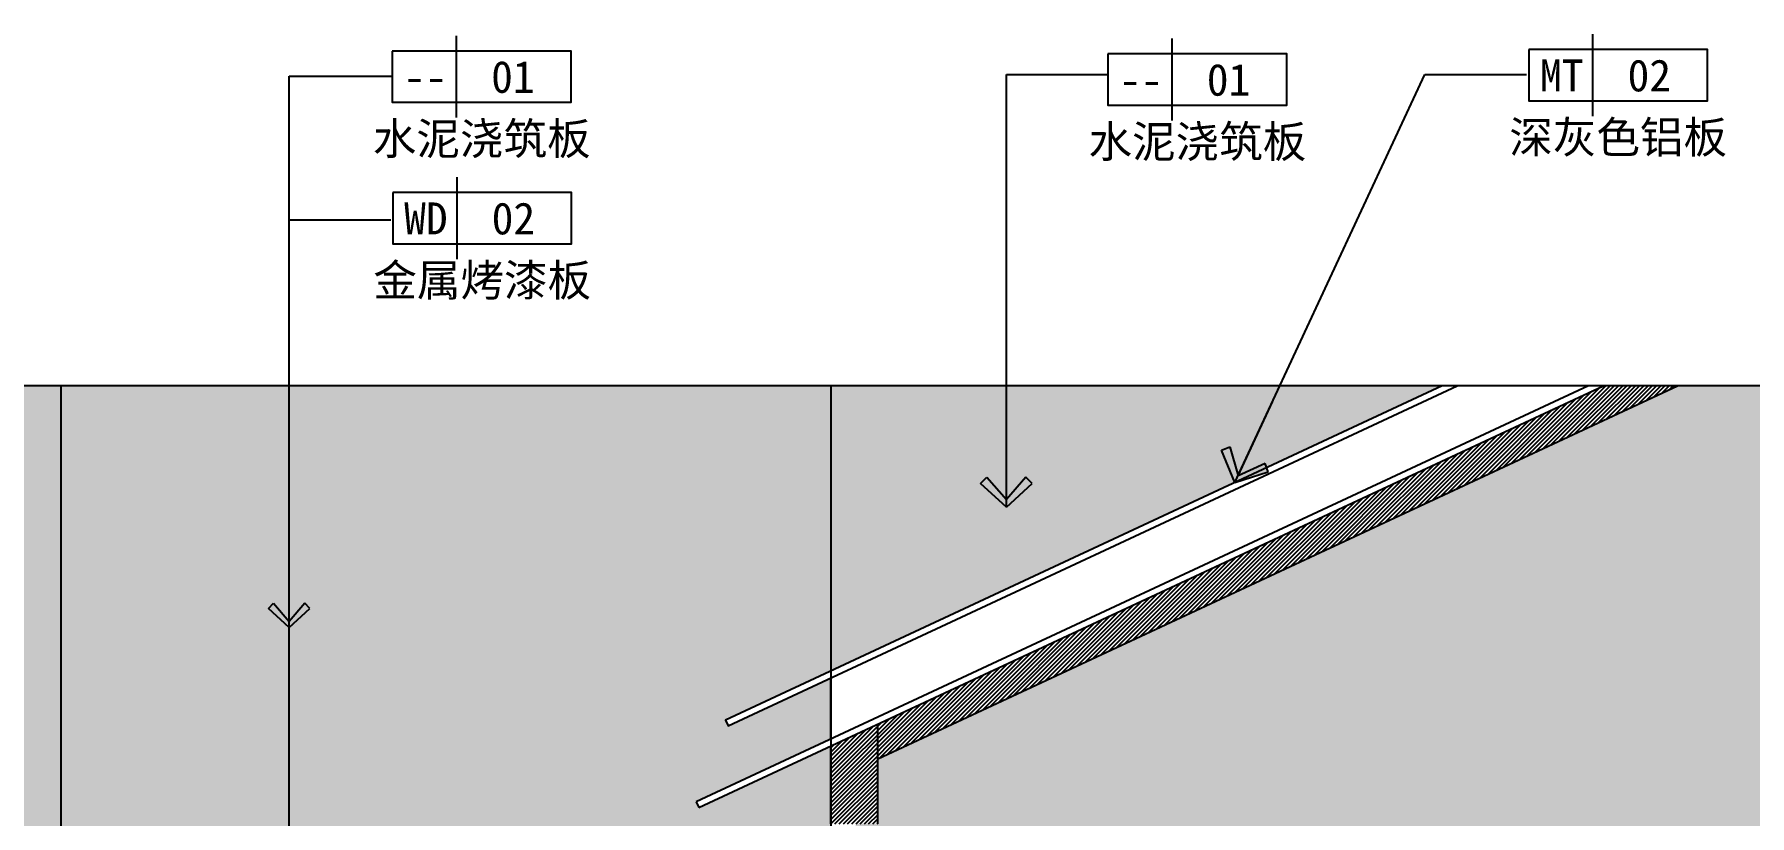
# Model space of a CAD drawing. Header units: millimetres. Extents: x 5625199 to 7433318, y -3316392 to -2552493.
# Drawn here: x 6406973 to 6412456, y -2673897 to -2671400 of the extents above; entities that cross this region are included whole.
import ezdxf
from ezdxf.enums import TextEntityAlignment as Align

# ---------------------------------------------------------------- set-up
doc = ezdxf.new("R2010")
doc.units = ezdxf.units.MM
doc.layers.add('155', color=155, linetype='Continuous')
doc.layers.add('DIM', color=7, linetype='Continuous')
doc.styles.add('03.YBC-宋体2.5', font='', dxfattribs={"width": 0.8, "height": 2.5})
doc.styles.add('标注-尺寸', font='simplex.shx', dxfattribs={"width": 0.7})
doc.styles.get('03.YBC-宋体2.5').set_extended_font_data('SimSun')
doc.dimstyles.new('90', dxfattribs={"dimscale": 0.9, "dimtxt": 150, "dimasz": 50, "dimexe": 120, "dimexo": 150, "dimgap": 30, "dimtad": 1, "dimdec": 0, "dimrnd": 5, "dimdsep": 46, "dimtxsty": '标注-尺寸', "dimblk": 'ARCHTICK', "dimcen": 0.2, "dimclrd": 8, "dimclre": 8, "dimclrt": 2, "dimadec": 0, "dimazin": 0, "dimtfac": 1, "dimtdec": 0, "dimtmove": 2, "dimatfit": 3, "dimldrblk": 'ccccc', "dimfxl": 300, "dimfxlon": 1, "dimtolj": 1, "dimtzin": 0, "dimarcsym": 0})
doc.dimstyles.new('副本 100', dxfattribs={"dimscale": 0.8, "dimtxt": 180, "dimasz": 70, "dimexe": 80, "dimexo": 100, "dimgap": 30, "dimtad": 1, "dimdec": 0, "dimrnd": 5, "dimdsep": 46, "dimtxsty": '标注-尺寸', "dimblk": 'ARCHTICK', "dimcen": 0.2, "dimdle": 5, "dimclrd": 8, "dimclre": 8, "dimclrt": 2, "dimadec": 0, "dimazin": 0, "dimtfac": 1, "dimtdec": 0, "dimtmove": 2, "dimatfit": 3, "dimldrblk": 'ccccc', "dimfxl": 300, "dimfxlon": 1, "dimtolj": 1, "dimtzin": 0, "dimarcsym": 0})
pattern_1 = [(0, (273402.825, -417409.755), (9.525, 19.05), [0, -19.05])]

# ---------------------------------------------------------------- blocks, each defined once
blk = doc.blocks.new('_ArchTick')
at = {"color": 0, "linetype": 'ByBlock', "const_width": 0.4}
blk.add_lwpolyline([(-0.5, -0.5), (0.5, 0.5)], dxfattribs=at)
blk = doc.blocks.new('ccccc')
h = blk.add_hatch(color=44)
h.dxf.hatch_style = 1
h.paths.add_polyline_path([(-1.713, -1.115), (-1.349, -1.475), (0, 0), (-1.349, 1.475), (-1.713, 1.115), (-0.424, 0)])
at = {"color": 44}
for p, q in [((-1.349, 1.475), (-1.713, 1.115)), ((-1.713, 1.115), (-0.424, 0)), ((0, 0), (-1.349, 1.475)), ((-0.424, 0), (-5.067, 0)), ((-1.713, -1.115), (-0.424, 0)), ((0, 0), (-1.349, -1.475)), ((-1.349, -1.475), (-1.713, -1.115))]:
    blk.add_line(p, q, dxfattribs=at)
blk = doc.blocks.new('*U617')
at = {"color": 50}
blk.add_line((-9, 3.2), (-9, -3.2), dxfattribs=at)
at = {"color": 150}
blk.add_lwpolyline([(-14, 2), (-14, -2), (0, -2), (0, 2)], close=True, dxfattribs=at)
at = {"color": 50, "style": '03.YBC-宋体2.5', "flags": 8}
for tag, p in [('PT', (-11.41, -0.02)), ('01', (-4.56, -0.02)), ('材料名称', (-7, -4.85))]:
    blk.add_attdef(tag, text='', height=2.5, dxfattribs=at).set_placement(p, align=Align.MIDDLE_CENTER)
blk = doc.blocks.new('*U822')
at = {"color": 50}
blk.add_line((-9, 3.2), (-9, -3.2), dxfattribs=at)
at = {"color": 150}
blk.add_lwpolyline([(-14, 2), (-14, -2), (0, -2), (0, 2)], close=True, dxfattribs=at)
at = {"color": 50, "style": '03.YBC-宋体2.5', "flags": 8}
for tag, p in [('PT', (-11.41, -0.02)), ('01', (-4.56, -0.02)), ('材料名称', (-7, -4.85))]:
    blk.add_attdef(tag, text='', height=2.5, dxfattribs=at).set_placement(p, align=Align.MIDDLE_CENTER)
blk = doc.blocks.new('*U611')
at = {"color": 50}
blk.add_line((-9, 3.2), (-9, -3.2), dxfattribs=at)
at = {"color": 150}
blk.add_lwpolyline([(-14, 2), (-14, -2), (0, -2), (0, 2)], close=True, dxfattribs=at)
at = {"color": 50, "style": '03.YBC-宋体2.5', "flags": 8}
for tag, p in [('PT', (-11.41, -0.02)), ('01', (-4.56, -0.02)), ('材料名称', (-7, -4.85))]:
    blk.add_attdef(tag, text='', height=2.5, dxfattribs=at).set_placement(p, align=Align.MIDDLE_CENTER)

msp = doc.modelspace()

# ---------------------------------------------------------------- hatches: boundary and pattern name
at = {"layer": '155', "ltscale": 500}
h = msp.add_hatch(dxfattribs=at)
h.set_pattern_fill('DOTS', color=250, scale=12)
h.set_pattern_definition(pattern_1)
h.paths.add_polyline_path([(6395208.44, -2676522.72), (6395360.25, -2676522.72), (6395360.25, -2675322.72), (6399160.25, -2675322.72), (6399160.25, -2676522.72), (6399353.73, -2676522.72), (6399353.73, -2672522.72), (6395208.44, -2672522.72)])
h.paths.add_polyline_path([(6395058.44, -2676522.72), (6395208.44, -2676522.72), (6395208.44, -2672522.72), (6395058.44, -2672522.72)])
h.paths.add_polyline_path([(6399353.73, -2676522.72), (6399503.73, -2676522.72), (6399503.73, -2672522.72), (6399353.73, -2672522.72)])
h.paths.add_polyline_path([(6401903.73, -2676522.72), (6402053.73, -2676522.72), (6402053.73, -2672522.72), (6401903.73, -2672522.72)])
h.paths.add_polyline_path([(6402053.73, -2676522.72), (6402184.7, -2676522.72), (6402184.7, -2675322.72), (6405984.7, -2675322.72), (6405984.7, -2676522.72), (6406157.34, -2676522.72), (6406157.34, -2672522.72), (6402053.73, -2672522.72)])
h.paths.add_polyline_path([(6406907.34, -2676522.72), (6407057.34, -2676522.72), (6407057.34, -2672522.72), (6406907.34, -2672522.72)])
h.paths.add_polyline_path([(6406157.34, -2676522.72), (6406307.34, -2676522.72), (6406307.34, -2672522.72), (6406157.34, -2672522.72)])
h.paths.add_polyline_path([(6409518.47, -2673434.13), (6411473, -2672522.72), (6409518.47, -2672522.72)])
h.paths.add_polyline_path([(6397288.44, -2674592.72), (6397288.44, -2674102.72), (6397778.44, -2674102.72), (6397778.44, -2674592.72)], flags=16)
h.paths.add_polyline_path([(6396538.44, -2674592.72), (6396538.44, -2674102.72), (6397028.44, -2674102.72), (6397028.44, -2674592.72)], flags=16)
h.paths.add_polyline_path([(6395788.44, -2674592.72), (6395788.44, -2674102.72), (6396278.44, -2674102.72), (6396278.44, -2674592.72)], flags=16)
h.paths.add_polyline_path([(6397308.44, -2674572.72), (6397308.44, -2674122.72), (6397758.44, -2674122.72), (6397758.44, -2674572.72)], flags=0)
h.paths.add_polyline_path([(6396558.44, -2674572.72), (6396558.44, -2674122.72), (6397008.44, -2674122.72), (6397008.44, -2674572.72)], flags=0)
h.paths.add_polyline_path([(6395808.44, -2674572.72), (6395808.44, -2674122.72), (6396258.44, -2674122.72), (6396258.44, -2674572.72)], flags=0)
h = msp.add_hatch(dxfattribs=at)
h.set_pattern_fill('DOTS', color=250, scale=12)
h.set_pattern_definition(pattern_1)
h.paths.add_polyline_path([(6409274.97, -2676522.72), (6409518.47, -2676522.72), (6409518.58, -2676422.72), (6409518.58, -2676402.72), (6409518.58, -2676372.72), (6409518.58, -2673922.72), (6409518.58, -2673674.27), (6409097.03, -2673870.85), (6409088.58, -2673852.72), (6409518.58, -2673652.21), (6409518.47, -2673456.2), (6409190.49, -2673609.14), (6409182.03, -2673591.02), (6409518.47, -2673434.13), (6409518.47, -2672522.72), (6407057.34, -2672522.72), (6407057.34, -2676522.72), (6407274.97, -2676522.72), (6407274.97, -2675322.72), (6409274.97, -2675322.72)])
h = msp.add_hatch(dxfattribs=at)
h.set_pattern_fill('ANSI31', color=250, scale=3)
h.set_pattern_definition([(45, (273402.825, -417409.755), (-6.735192091, 6.735192091), [])])
h.paths.add_polyline_path([(6409668.58, -2673714.67), (6412224.72, -2672522.72), (6411988.1, -2672522.72), (6409668.58, -2673604.33)])
h.paths.add_polyline_path([(6409518.58, -2673922.72), (6409558.58, -2673922.72), (6409598.58, -2673922.72), (6409668.58, -2673922.72), (6409668.58, -2673714.67), (6409668.58, -2673604.33), (6409518.58, -2673674.27)])
h = msp.add_hatch(dxfattribs=at)
h.set_pattern_fill('CONC', color=250, scale=8)
h.set_pattern_definition([(0, (273595.86, -417279.7), (0, 203.2), [0, -203.2]), (0, (273597.9, -417350.83), (0, 203.2), [0, -203.2]), (0, (273604, -417241.1), (0, 203.2), [0, -203.2]), (338.1986, (273498.33, -417304.09), (609.60005548, -203.19998181), [21.8852496, -1072.3802784]), (216.8699, (273518.65, -417312.22), (609.5999833, 406.40002505), [10.16, -1005.84]), (130.6013, (273510.52, -417318.315), (1016.000085595, -1219.19980049), [18.734024, -1854.677317]), (206.5651, (273443.465, -417342.7), (-203.1998289, -203.2002661), [4.543755, -449.8252624]), (326.3099, (273439.4, -417344.73), (406.39991014, -203.20027117), [7.326579, -725.321587]), (108.4349, (273445.497, -417348.795), (-203.19967553, 406.4000883), [6.4257936, -636.149096]), (225, (273573.51, -417363.02), (-6e-14, -203.200063), [8.620963, -278.7471184]), (0, (273567.42, -417369.12), (203.2, 203.2), [12.192, -191.008]), (135, (273579.61, -417369.12), (-203.200065, 1e-14), [8.62096, -278.7471184]), (251.5651, (273549.13, -417232.97), (203.199675, 406.40009185), [6.425792, -636.149096]), (0, (273547.1, -417239.07), (203.2, 203.2), [10.16, -193.04]), (143.1301, (273557.257, -417239.067), (-609.5999833, 406.40002505), [10.16, -1005.84]), (213.6901, (273441.43, -417230.94), (406.3999075, 203.2002694), [7.326576, -725.321587]), (341.5651, (273435.337, -417235.003), (-406.40009185, 203.199675), [12.851584, -629.7233024]), (126.8699, (273447.53, -417239.067), (406.40002505, -609.5999833), [10.16, -1005.84]), (0, (273500.36, -417239.07), (0, 203.2), [0, -203.2]), (0, (273445.5, -417291.9), (0, 203.2), [0, -203.2]), (0, (273502.4, -417367.08), (0, 203.2), [0, -203.2]), (0, (273557.26, -417304.1), (0, 203.2), [0, -203.2]), (0, (273498.33, -417269.55), (0, 203.2), [0, -203.2]), (0, (273453.62, -417263.45), (0, 203.2), [0, -203.2]), (0, (273471.91, -417275.64), (0, 203.2), [0, -203.2]), (0, (273463.78, -417324.41), (0, 203.2), [0, -203.2]), (0, (273415.02, -417316.28), (0, 203.2), [0, -203.2]), (0, (273417.05, -417269.55), (0, 203.2), [0, -203.2]), (0, (273410.95, -417224.84), (0, 203.2), [0, -203.2]), (0, (273473.94, -417216.72), (0, 203.2), [0, -203.2]), (0, (273518.65, -417208.59), (0, 203.2), [0, -203.2]), (0, (273589.77, -417216.72), (0, 203.2), [0, -203.2]), (0, (273541, -417279.7), (0, 203.2), [0, -203.2]), (0, (273520.68, -417243.13), (0, 203.2), [0, -203.2]), (0, (273536.94, -417340.67), (0, 203.2), [0, -203.2]), (0, (273475.98, -417350.83), (0, 203.2), [0, -203.2]), (0, (273536.94, -417395.53), (0, 203.2), [0, -203.2]), (0, (273469.88, -417383.34), (0, 203.2), [0, -203.2]), (0, (273404.86, -417389.44), (0, 203.2), [0, -203.2]), (0, (273429.24, -417399.6), (0, 203.2), [0, -203.2]), (0, (273431.27, -417371.15), (0, 203.2), [0, -203.2]), (0, (273567.42, -417403.66), (0, 203.2), [0, -203.2]), (0, (273591.8, -417320.35), (0, 203.2), [0, -203.2]), (0, (273581.64, -417259.39), (0, 203.2), [0, -203.2]), (0, (273488.17, -417405.7), (0, 203.2), [0, -203.2])])
h.paths.add_polyline_path([(6409668.58, -2673922.72), (6409598.58, -2673922.72), (6409598.58, -2676372.72), (6414058.61, -2676372.72), (6414058.61, -2675322.72), (6409668.58, -2675322.72), (6409668.58, -2674322.72), (6414058.61, -2674322.72), (6414058.61, -2672522.72), (6412224.72, -2672522.72), (6409668.58, -2673714.67)])

# ---------------------------------------------------------------- linework, layer by layer
at = {"layer": '155', "color": 0, "ltscale": 500}
msp.add_line((6414198.61, -2672522.72), (6387748.92, -2672522.72), dxfattribs=at)
at = {"layer": '155', "color": 5, "ltscale": 500}
for p, q in [((6407057.34, -2672522.72), (6407057.34, -2676522.72)), ((6409518.47, -2672522.72), (6409518.47, -2676522.72)), ((6409668.58, -2673714.67), (6412224.72, -2672522.72)), ((6409518.58, -2673652.21), (6409518.58, -2673456.15)), ((6409668.58, -2673922.72), (6409668.58, -2673604.33)), ((6409518.58, -2673922.72), (6409518.58, -2673674.27))]:
    msp.add_line(p, q, dxfattribs=at)
at = {"layer": '155', "ltscale": 500}
for p, q in [((6411940.78, -2672522.72), (6409088.58, -2673852.72)), ((6409097.03, -2673870.85), (6411988.1, -2672522.72)), ((6409088.58, -2673852.72), (6409097.03, -2673870.85))]:
    msp.add_line(p, q, dxfattribs=at)
msp.add_lwpolyline([(6411473, -2672522.72), (6409182.03, -2673591.02), (6409190.49, -2673609.14), (6411520.33, -2672522.72)], dxfattribs=at)

# ---------------------------------------------------------------- block references
ref = msp.add_blockref('*U822', (6408688.78, -2671534.98), dxfattribs=dict(xscale=40.82399999999999, yscale=40.82399999999999, zscale=40.82399999999999))
ref.add_attrib('材料名称', '水泥浇筑板', dxfattribs={"color": 50, "height": 102.06, "style": '03.YBC-宋体2.5'}).set_placement((6408403.02, -2671733.18), align=Align.MIDDLE_CENTER)
ref.add_attrib('01', '01', dxfattribs={"color": 50, "height": 102.06, "style": '03.YBC-宋体2.5'}).set_placement((6408502.6, -2671535.67), align=Align.MIDDLE_CENTER)
ref.add_attrib('PT', '--', dxfattribs={"color": 50, "height": 102.06, "style": '03.YBC-宋体2.5'}).set_placement((6408222.9, -2671535.67), align=Align.MIDDLE_CENTER)
ref = msp.add_blockref('*U611', (6412321, -2671530.29), dxfattribs=dict(xscale=40.82399999999999, yscale=40.82399999999999, zscale=40.82399999999999))
ref.add_attrib('材料名称', '深灰色铝板', dxfattribs={"color": 50, "height": 102.06, "style": '03.YBC-宋体2.5'}).set_placement((6412035.23, -2671728.49), align=Align.MIDDLE_CENTER)
ref.add_attrib('01', '02', dxfattribs={"color": 50, "height": 102.06, "style": '03.YBC-宋体2.5'}).set_placement((6412134.82, -2671530.98), align=Align.MIDDLE_CENTER)
ref.add_attrib('PT', 'MT', dxfattribs={"color": 50, "height": 102.06, "style": '03.YBC-宋体2.5'}).set_placement((6411855.12, -2671530.98), align=Align.MIDDLE_CENTER)
ref = msp.add_blockref('*U822', (6410976.16, -2671544.14), dxfattribs=dict(xscale=40.82399999999999, yscale=40.82399999999999, zscale=40.82399999999999))
ref.add_attrib('材料名称', '水泥浇筑板', dxfattribs={"color": 50, "height": 102.06, "style": '03.YBC-宋体2.5'}).set_placement((6410690.39, -2671742.34), align=Align.MIDDLE_CENTER)
ref.add_attrib('01', '01', dxfattribs={"color": 50, "height": 102.06, "style": '03.YBC-宋体2.5'}).set_placement((6410789.98, -2671544.83), align=Align.MIDDLE_CENTER)
ref.add_attrib('PT', '--', dxfattribs={"color": 50, "height": 102.06, "style": '03.YBC-宋体2.5'}).set_placement((6410510.27, -2671544.83), align=Align.MIDDLE_CENTER)
ref = msp.add_blockref('*U617', (6408690.36, -2671987.28), dxfattribs=dict(xscale=40.82399999999999, yscale=40.82399999999999, zscale=40.82399999999999))
ref.add_attrib('材料名称', '金属烤漆板', dxfattribs={"color": 50, "height": 102.06, "style": '03.YBC-宋体2.5'}).set_placement((6408404.59, -2672185.48), align=Align.MIDDLE_CENTER)
ref.add_attrib('01', '02', dxfattribs={"color": 50, "height": 102.06, "style": '03.YBC-宋体2.5'}).set_placement((6408504.18, -2671987.97), align=Align.MIDDLE_CENTER)
ref.add_attrib('PT', 'WD', dxfattribs={"color": 50, "height": 102.06, "style": '03.YBC-宋体2.5'}).set_placement((6408224.48, -2671987.97), align=Align.MIDDLE_CENTER)

# ---------------------------------------------------------------- leaders
for points in [[(6410079.97, -2672910.55), (6410079.97, -2671528.21), (6410404.61, -2671528.21)], [(6410810.29, -2672831.75), (6411417.67, -2671528.21), (6411742.31, -2671528.21)], [(6407787.38, -2675901.84), (6407787.38, -2671992.93), (6408112.86, -2671992.93)]]:
    msp.add_leader(points, dimstyle='副本 100', override={"dimgap": 30, "dimtad": 0}, dxfattribs=at)
at = {"layer": 'DIM'}
msp.add_leader([(6407787.38, -2673294.85), (6407787.38, -2671533.21), (6408114.6, -2671533.21)], dimstyle='90', dxfattribs=at)

doc.saveas('drawing.dxf')
